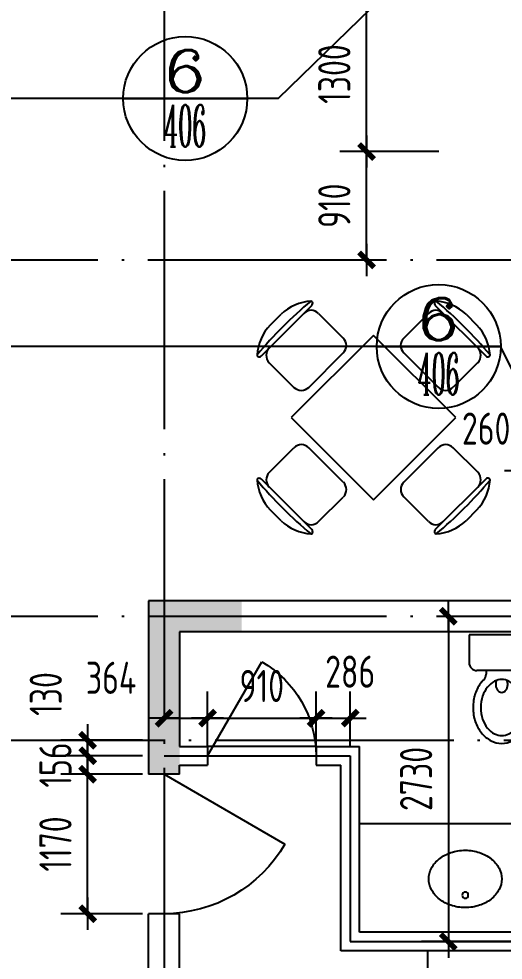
# Model space of a CAD drawing. Extents: x -726032 to 135930, y -151624 to 587044.
# Drawn here: x -706352 to -702291, y 501377 to 509276 of the extents above; entities that cross this region are included whole.
import ezdxf
from ezdxf.enums import TextEntityAlignment as Align

# ---------------------------------------------------------------- set-up
doc = ezdxf.new("R2010")
doc.units = 0
doc.header["$LTSCALE"] = 1000
doc.header["$MEASUREMENT"] = 0
doc.linetypes.add('DOTE', pattern=[2.42, 2, -0.2, 0.02, -0.2])
doc.layers.get('0').update_dxf_attribs({"linetype": 'CONTINUOUS'})
doc.layers.get('DEFPOINTS').update_dxf_attribs({"color": 1, "linetype": 'CONTINUOUS'})
for name, color, linetype in [('COLUMN', 170, 'CONTINUOUS'), ('DOTE', 8, 'DOTE'), ('GROUND', 45, 'CONTINUOUS'), ('LVTRY', 6, 'CONTINUOUS'), ('PUB_DIM', 245, 'CONTINUOUS'), ('WALL', 255, 'CONTINUOUS'), ('WINDOW', 155, 'CONTINUOUS'), ('WINDOW_TEXT', 7, 'CONTINUOUS'), ('家具', 252, 'CONTINUOUS'), ('引线', 213, 'CONTINUOUS')]:
    doc.layers.add(name, color=color, linetype=linetype)
doc.styles.add('COMP', font='COMPLEX', dxfattribs={"bigfont": 'hztxt'})
doc.styles.add('DIM_FONT', font='isocp.shx', dxfattribs={"width": 0.8})
doc.styles.add('SIMPLEX', font='SIMPLEX.SHX')
doc.dimstyles.new('DIMA', dxfattribs={"dimtxt": 300, "dimasz": 1, "dimexe": 250, "dimexo": 300, "dimgap": 150, "dimtad": 1, "dimdec": 0, "dimzin": 0, "dimdsep": 46, "dimtxsty": 'DIM_FONT', "dimcen": 0.09, "dimse1": 1, "dimclrt": 142, "dimadec": 0, "dimazin": 0, "dimtfac": 1, "dimtdec": 0, "dimtix": 1, "dimtmove": 2, "dimatfit": 3, "dimfxl": 1, "dimtolj": 1, "dimtzin": 0, "dimarcsym": 0})
doc.dimstyles.new('DIMB', dxfattribs={"dimtxt": 300, "dimasz": 1, "dimexe": 250, "dimexo": 300, "dimgap": 150, "dimtad": 1, "dimdec": 0, "dimzin": 0, "dimdsep": 46, "dimtxsty": 'DIM_FONT', "dimcen": 0.09, "dimse2": 1, "dimclrt": 142, "dimadec": 0, "dimazin": 0, "dimtfac": 1, "dimtdec": 0, "dimtix": 1, "dimtmove": 2, "dimatfit": 3, "dimfxl": 1, "dimtolj": 1, "dimtzin": 0, "dimarcsym": 0})
doc.dimstyles.new('DIMN', dxfattribs={"dimtxt": 300, "dimasz": 1, "dimexe": 250, "dimexo": 300, "dimgap": 150, "dimtad": 1, "dimdec": 0, "dimzin": 0, "dimdsep": 46, "dimtxsty": 'DIM_FONT', "dimcen": 0.09, "dimclrt": 142, "dimadec": 0, "dimazin": 0, "dimtfac": 1, "dimtdec": 0, "dimtix": 1, "dimtmove": 2, "dimatfit": 3, "dimfxl": 1, "dimtolj": 1, "dimtzin": 0, "dimarcsym": 0})

# ---------------------------------------------------------------- blocks, each defined once
blk = doc.blocks.new('_DIMX')
blk.add_line((-150, 0), (150, 0))
at = {"const_width": 50}
blk.add_lwpolyline([(-70, -70), (70, 70)], dxfattribs=at)
blk = doc.blocks.new('*D946')
at = {"layer": 'DEFPOINTS', "color": 0, "transparency": 16777216}
for p in [(-702143.9, 506673.9), (-701883.9, 506673.9), (-701883.9, 505486.3)]:
    blk.add_point(p, dxfattribs=at)
at = {"layer": 'PUB_DIM', "color": 0, "lineweight": -2, "transparency": 16777216}
for p, q in [((-702143.9, 506403.9), (-702143.9, 505261.3)), ((-702144.8, 505486.3), (-702145.7, 505486.3)), ((-702143.9, 505486.3), (-701883.9, 505486.3)), ((-701883, 505486.3), (-701882.1, 505486.3))]:
    blk.add_line(p, q, dxfattribs=at)
at = {"layer": 'PUB_DIM', "color": 0, "lineweight": -2, "transparency": 16777216, "xscale": 0.9, "yscale": 0.9, "zscale": 0.9}
blk.add_blockref('_DIMX', (-702143.9, 505486.3), dxfattribs=at)
at = {"layer": 'PUB_DIM', "color": 0, "lineweight": -2, "transparency": 16777216, "xscale": 0.9, "yscale": 0.9, "zscale": 0.9, "rotation": 180}
blk.add_blockref('_DIMX', (-701883.9, 505486.3), dxfattribs=at)
at = {"layer": 'PUB_DIM', "color": 142, "transparency": 16777216, "insert": (-702433.9, 505837.3), "char_height": 270, "attachment_point": 5, "style": 'DIM_FONT'}
blk.add_mtext('\\A1;260', dxfattribs=at)
blk = doc.blocks.new('*D2219')
at = {"layer": 'DEFPOINTS', "color": 0, "transparency": 16777216}
for p in [(-703436.6, 508162.4), (-702560, 508162.4), (-702560, 507252.4)]:
    blk.add_point(p, dxfattribs=at)
at = {"layer": 'PUB_DIM', "color": 0, "lineweight": -2, "transparency": 16777216}
for p, q in [((-702830, 508162.4), (-703661.6, 508162.4)), ((-703436.6, 507253.3), (-703436.6, 508161.5))]:
    blk.add_line(p, q, dxfattribs=at)
at = {"layer": 'PUB_DIM', "color": 0, "lineweight": -2, "transparency": 16777216, "xscale": 0.9, "yscale": 0.9, "zscale": 0.9}
for p, rotation in [((-703436.6, 508162.4), 90), ((-703436.6, 507252.4), 270)]:
    blk.add_blockref('_DIMX', p, dxfattribs=dict(at, rotation=rotation))
at = {"layer": 'PUB_DIM', "color": 142, "transparency": 16777216, "insert": (-703706.6, 507707.4), "char_height": 270, "attachment_point": 5, "rotation": 90, "style": 'DIM_FONT'}
blk.add_mtext('\\A1;910', dxfattribs=at)
blk = doc.blocks.new('*D2220')
at = {"layer": 'DEFPOINTS', "color": 0, "transparency": 16777216}
for p in [(-703859.8, 503407.6), (-704769.8, 502896.7), (-703859.8, 502896.7)]:
    blk.add_point(p, dxfattribs=at)
at = {"layer": 'PUB_DIM', "color": 0, "lineweight": -2, "transparency": 16777216}
for p, q in [((-703859.8, 503166.7), (-703859.8, 503632.6)), ((-704768.9, 503407.6), (-703860.7, 503407.6))]:
    blk.add_line(p, q, dxfattribs=at)
at = {"layer": 'PUB_DIM', "color": 0, "lineweight": -2, "transparency": 16777216, "xscale": 0.9, "yscale": 0.9, "zscale": 0.9, "rotation": 180}
blk.add_blockref('_DIMX', (-704769.8, 503407.6), dxfattribs=at)
at = {"layer": 'PUB_DIM', "color": 0, "lineweight": -2, "transparency": 16777216, "xscale": 0.9, "yscale": 0.9, "zscale": 0.9}
blk.add_blockref('_DIMX', (-703859.8, 503407.6), dxfattribs=at)
at = {"layer": 'PUB_DIM', "color": 142, "transparency": 16777216, "insert": (-704314.8, 503677.6), "char_height": 270, "attachment_point": 5, "style": 'DIM_FONT'}
blk.add_mtext('\\A1;910', dxfattribs=at)
blk = doc.blocks.new('*D2221')
at = {"layer": 'DEFPOINTS', "color": 0, "transparency": 16777216}
for p in [(-703573.8, 503407.6), (-703859.8, 502896.7), (-703573.8, 502896.7)]:
    blk.add_point(p, dxfattribs=at)
at = {"layer": 'PUB_DIM', "color": 0, "lineweight": -2, "transparency": 16777216}
for p, q in [((-703573.8, 503166.7), (-703573.8, 503632.6)), ((-703858.9, 503407.6), (-703574.7, 503407.6))]:
    blk.add_line(p, q, dxfattribs=at)
at = {"layer": 'PUB_DIM', "color": 0, "lineweight": -2, "transparency": 16777216, "xscale": 0.9, "yscale": 0.9, "zscale": 0.9, "rotation": 180}
blk.add_blockref('_DIMX', (-703859.8, 503407.6), dxfattribs=at)
at = {"layer": 'PUB_DIM', "color": 0, "lineweight": -2, "transparency": 16777216, "xscale": 0.9, "yscale": 0.9, "zscale": 0.9}
blk.add_blockref('_DIMX', (-703573.8, 503407.6), dxfattribs=at)
at = {"layer": 'PUB_DIM', "color": 142, "transparency": 16777216, "insert": (-703573.9, 503797.6), "char_height": 270, "attachment_point": 5, "style": 'DIM_FONT'}
blk.add_mtext('\\A1;286', dxfattribs=at)
blk = doc.blocks.new('M_C31TFZ')
for p, q in [((-728.8, 395.1), (-403.6, 720.3)), ((-359.4, 669.1), (-200.3, 510)), ((348.5, 669.3), (189.4, 510.2)), ((392.7, 720.5), (717.9, 395.3)), ((-672, 593.4), (-601.9, 663.5)), ((591, 663.6), (661.1, 593.5)), ((-5.3, 527.4), (-535.7, -3)), ((525, -3), (-5.3, 527.4)), ((-423, 191.8), (-200.3, 414.5)), ((189.4, 414.7), (412.1, 192)), ((-677.6, 350.9), (-518.5, 191.8)), ((666.7, 351.1), (507.6, 192)), ((-535.7, -3), (-5.3, -533.3)), ((-5.3, -533.3), (525, -3)), ((-677.4, -357), (-518.3, -197.9)), ((-200.1, -420.6), (-422.8, -197.9)), ((412.3, -197.7), (189.6, -420.4)), ((666.9, -356.8), (507.8, -197.7)), ((-403.4, -726.5), (-728.6, -401.2)), ((718.1, -401), (392.9, -726.3)), ((-359.2, -675.2), (-200.1, -516.1)), ((348.7, -675), (189.6, -515.9)), ((-601.7, -669.6), (-671.8, -599.5)), ((661.3, -599.3), (591.2, -669.4))]:
    blk.add_line(p, q)
for centre, radius, start, end in [((1327.3, -1335.8), 2712.7, 129.8023, 140.1977), ((-385.7, 433.5), 315.6, 94.27346, 133.23486), ((-408.5, 738.3), 10, 22.33001, 94.27346), ((-417.7, 734.5), 20, 315, 22.33001), ((406.8, 734.7), 20, 157.66999, 225), ((397.6, 738.5), 10, 85.72654, 157.66999), ((-1338.2, -1335.6), 2712.7, 39.8023, 50.1977), ((374.8, 433.7), 315.6, 46.76514, 85.72654), ((-407.1, 621.3), 67.5, 45, 135), ((396.2, 621.5), 67.5, 45, 135), ((-442, 377.2), 315.6, 136.76514, 175.72654), ((431.2, 377.4), 315.6, 4.27346, 43.23486), ((-248, 462.2), 67.5, 315, 45), ((237.1, 462.4), 67.5, 135, 225), ((-629.8, 398.6), 67.5, 135, 225), ((619, 398.8), 67.5, 315, 45), ((-746.8, 399.9), 10, 175.72654, 247.66999), ((-743, 409.2), 20, 247.66999, 315), ((732.1, 409.4), 20, 225, 292.33001), ((735.9, 400.1), 10, 292.33001, 4.27346), ((-470.7, 239.5), 67.5, 225, 315), ((459.9, 239.7), 67.5, 225, 315), ((-470.5, -245.6), 67.5, 45, 135), ((460.1, -245.4), 67.5, 45, 135), ((-629.6, -404.7), 67.5, 135, 225), ((619.2, -404.5), 67.5, 315, 45), ((-746.6, -406.1), 10, 112.33001, 184.27346), ((-441.8, -383.3), 315.6, 184.27346, 223.23486), ((1327.5, 1329.7), 2712.7, 219.8023, 230.1977), ((-742.8, -415.3), 20, 45, 112.33001), ((-247.8, -468.4), 67.5, 315, 45), ((237.3, -468.2), 67.5, 135, 225), ((-1338, 1329.9), 2712.7, 309.8023, 320.1977), ((431.3, -383.1), 315.6, 316.76514, 355.72654), ((732.3, -415.1), 20, 67.66999, 135), ((736.1, -405.9), 10, 355.72654, 67.66999), ((-385.5, -439.7), 315.6, 226.76514, 265.72654), ((-406.9, -627.5), 67.5, 225, 315), ((-417.5, -740.6), 20, 337.66999, 45), ((396.4, -627.3), 67.5, 225, 315), ((407, -740.4), 20, 135, 202.33001), ((375, -439.5), 315.6, 274.27346, 313.23486), ((-408.3, -744.4), 10, 265.72654, 337.66999), ((397.8, -744.2), 10, 202.33001, 274.27346)]:
    blk.add_arc(centre, radius, start, end)
at = {"width": 0.8, "flags": 9}
for tag in ['XSIZE', 'YSIZE']:
    blk.add_attdef(tag, (0, 0), '', height=0.5, dxfattribs=at)
blk = doc.blocks.new('*D2223')
at = {"layer": 'DEFPOINTS', "color": 0, "transparency": 16777216}
for p in [(-703436.6, 509462.4), (-702560, 509462.4), (-702560, 508162.4)]:
    blk.add_point(p, dxfattribs=at)
at = {"layer": 'PUB_DIM', "color": 0, "lineweight": -2, "transparency": 16777216}
for p, q in [((-702830, 509462.4), (-703661.6, 509462.4)), ((-703436.6, 508163.3), (-703436.6, 509461.5))]:
    blk.add_line(p, q, dxfattribs=at)
at = {"layer": 'PUB_DIM', "color": 0, "lineweight": -2, "transparency": 16777216, "xscale": 0.9, "yscale": 0.9, "zscale": 0.9}
for p, rotation in [((-703436.6, 509462.4), 90), ((-703436.6, 508162.4), 270)]:
    blk.add_blockref('_DIMX', p, dxfattribs=dict(at, rotation=rotation))
at = {"layer": 'PUB_DIM', "color": 142, "transparency": 16777216, "insert": (-703706.6, 508812.4), "char_height": 270, "attachment_point": 5, "rotation": 90, "style": 'DIM_FONT'}
blk.add_mtext('\\A1;1300', dxfattribs=at)
blk = doc.blocks.new('_DBLK')
blk.add_line((-0.5, 0), (0, -0.866))
blk.add_arc((-0.5, 0), 1, 300, 0)
at = {"layer": 'WINDOW_TEXT', "style": 'SIMPLEX', "flags": 9}
blk.add_attdef('A', text='', height=1, dxfattribs=at).set_placement((0, 1.5), align=Align.MIDDLE)
blk = doc.blocks.new('*D2225')
at = {"layer": 'DEFPOINTS', "color": 0, "transparency": 16777216}
for p in [(-704769.8, 503407.6), (-705133.8, 502896.7), (-704769.8, 502896.7)]:
    blk.add_point(p, dxfattribs=at)
at = {"layer": 'PUB_DIM', "color": 0, "lineweight": -2, "transparency": 16777216}
for p, q in [((-704769.8, 503166.7), (-704769.8, 503632.6)), ((-705132.9, 503407.6), (-704770.7, 503407.6))]:
    blk.add_line(p, q, dxfattribs=at)
at = {"layer": 'PUB_DIM', "color": 0, "lineweight": -2, "transparency": 16777216, "xscale": 0.9, "yscale": 0.9, "zscale": 0.9, "rotation": 180}
blk.add_blockref('_DIMX', (-705133.8, 503407.6), dxfattribs=at)
at = {"layer": 'PUB_DIM', "color": 0, "lineweight": -2, "transparency": 16777216, "xscale": 0.9, "yscale": 0.9, "zscale": 0.9}
blk.add_blockref('_DIMX', (-704769.8, 503407.6), dxfattribs=at)
at = {"layer": 'PUB_DIM', "color": 142, "transparency": 16777216, "insert": (-705578.2, 503746.1), "char_height": 270, "attachment_point": 5, "style": 'DIM_FONT'}
blk.add_mtext('\\A1;364', dxfattribs=at)
blk = doc.blocks.new('_INDEX')
blk.add_line((-0.5, 0), (0.5, 0))
blk.add_circle((0, 0), 0.5)
at = {"style": 'COMP'}
for tag, width, p, p2 in [('1', 2.333333, (-0.17, 0.05), (0.17, 0.05)), ('-', 1.166667, (-0.17, -0.39), (0.17, -0.39))]:
    blk.add_attdef(tag, text='', height=0.34, dxfattribs=dict(at, width=width)).set_placement(p, p2, align=Align.FIT)
blk = doc.blocks.new('_LV5')
for p, q in [((210.1, 0), (-210.1, 0)), ((-210.1, 0), (-210.1, -180)), ((210.1, -180), (210.1, 0)), ((160.1, -230), (-160.1, -230)), ((-101.4, -230), (-101.4, -254.3)), ((101.4, -230), (101.4, -254.1))]:
    blk.add_line(p, q)
blk.add_lwpolyline([(-135.1, -469.4, 0.080312), (-123, -544.2, 0.089014), (-91.8, -601.5, 0.104918), (-45.6, -639.3, 0.119812), (0.1, -650.4, 0.119812), (45.8, -639.3, 0.104918), (92, -601.5, 0.089014), (123.2, -544.2, 0.080312), (135.3, -469.4, 0.080312), (123.2, -394.6, 0.089014), (92, -337.3, 0.104918), (45.8, -299.5, 0.119812), (0.1, -288.4, 0.119812), (-45.6, -299.5, 0.104918), (-91.8, -337.3, 0.089014), (-123, -394.6, 0.080312)], format="xyb", close=True)
for points in [[(-38.7, -318.5, 0.073567), (-35.6, -339.5, 0.084454), (-27.4, -356, 0.10642), (-14.1, -367.8, 0.129709), (0, -371.5, 0.129709), (14.1, -367.8, 0.10642), (27.4, -356, 0.084454), (35.6, -339.5, 0.073567), (38.7, -318.5, 0.073567), (35.6, -297.5, 0.014016), (34.7, -294.6, 0.10642)], [(-34.7, -294.7, 0.013578), (-35.6, -297.5, 0.073567), (-38.7, -318.5, 0.073567)]]:
    blk.add_lwpolyline(points, format="xyb")
for centre, radius, start, end in [((-160.1, -180), 50, 180, 270), ((160.1, -180), 50, 270, 0), ((20.4, -427.3), 193.8, 134.81437, 141.28635), ((-151.4, -254.3), 50, 314.81437, 0), ((151.4, -254.1), 50, 180, 225.25549), ((-20.2, -427.3), 193.8, 38.71365, 45.25549), ((52.2, -452.8), 234.6, 141.28635, 161.63333), ((-52, -452.8), 234.6, 18.36667, 38.71365), ((102.3, -469.4), 287.4, 161.63333, 180), ((-102.1, -469.4), 287.4, 0, 18.36667), ((102.3, -469.4), 287.4, 180, 198.36667), ((-102.1, -469.4), 287.4, 341.63333, 0), ((52.2, -486), 234.6, 198.36667, 218.71365), ((-52, -486), 234.6, 321.28635, 341.63333), ((20.4, -511.6), 193.8, 218.71365, 242.67141), ((-20.2, -511.6), 193.8, 297.32859, 321.28635), ((0.1, -550.8), 149.6, 242.67141, 270), ((0.1, -550.8), 149.6, 270, 297.32859)]:
    blk.add_arc(centre, radius, start, end)
blk = doc.blocks.new('_LV4')
blk.add_lwpolyline([(0, -520, 0.078966), (92.3, -505.3, 0.088152), (166.2, -465.8, 0.105269), (218.1, -403.4, 0.121685), (235, -335, 0.121685), (218.1, -266.6, 0.105269), (166.2, -204.2, 0.088152), (92.3, -164.7, 0.078966), (0, -150, 0.078966), (-92.3, -164.7, 0.088152), (-166.2, -204.2, 0.105269), (-218.1, -266.6, 0.121685), (-235, -335, 0.121685), (-218.1, -403.4, 0.105269), (-166.2, -465.8, 0.088152), (-92.3, -505.3, 0.078966)], format="xyb", close=True)
blk.add_circle((0, -230), 20)
blk = doc.blocks.new('*D2227')
at = {"layer": 'DEFPOINTS', "color": 0, "transparency": 16777216}
for p in [(-701883.9, 504262.4), (-702750.9, 501532.4), (-701883.9, 501532.4)]:
    blk.add_point(p, dxfattribs=at)
at = {"layer": 'PUB_DIM', "color": 0, "lineweight": -2, "transparency": 16777216}
for p, q in [((-702750.9, 504261.5), (-702750.9, 501533.3)), ((-702153.9, 501532.4), (-702975.9, 501532.4))]:
    blk.add_line(p, q, dxfattribs=at)
at = {"layer": 'PUB_DIM', "color": 0, "lineweight": -2, "transparency": 16777216, "xscale": 0.9, "yscale": 0.9, "zscale": 0.9}
for p, rotation in [((-702750.9, 504262.4), 90), ((-702750.9, 501532.4), 270)]:
    blk.add_blockref('_DIMX', p, dxfattribs=dict(at, rotation=rotation))
at = {"layer": 'PUB_DIM', "color": 142, "transparency": 16777216, "insert": (-703020.9, 502897.4), "char_height": 270, "attachment_point": 5, "rotation": 90, "style": 'DIM_FONT'}
blk.add_mtext('\\A1;2730', dxfattribs=at)
blk = doc.blocks.new('*D2232')
at = {"layer": 'DEFPOINTS', "color": 0, "transparency": 16777216}
for p in [(-705774.7, 503092.4), (-705044.5, 503092.4), (-705044.5, 502936.4)]:
    blk.add_point(p, dxfattribs=at)
at = {"layer": 'PUB_DIM', "color": 0, "lineweight": -2, "transparency": 16777216}
for p, q in [((-705314.5, 503092.4), (-705999.7, 503092.4)), ((-705774.7, 503093.3), (-705774.7, 503094.2)), ((-705774.7, 502936.4), (-705774.7, 503092.4)), ((-705774.7, 502935.5), (-705774.7, 502934.6))]:
    blk.add_line(p, q, dxfattribs=at)
at = {"layer": 'PUB_DIM', "color": 0, "lineweight": -2, "transparency": 16777216, "xscale": 0.9, "yscale": 0.9, "zscale": 0.9}
for p, rotation in [((-705774.7, 503092.4), 270), ((-705774.7, 502936.4), 90)]:
    blk.add_blockref('_DIMX', p, dxfattribs=dict(at, rotation=rotation))
at = {"layer": 'PUB_DIM', "color": 142, "transparency": 16777216, "insert": (-706044.7, 503014.4), "char_height": 270, "attachment_point": 5, "rotation": 90, "style": 'DIM_FONT'}
blk.add_mtext('\\A1;156', dxfattribs=at)
blk = doc.blocks.new('*D970')
at = {"layer": 'DEFPOINTS', "color": 0, "transparency": 16777216}
for p in [(-705774.7, 503222.4), (-705044.5, 503222.4), (-705044.5, 503092.4)]:
    blk.add_point(p, dxfattribs=at)
at = {"layer": 'PUB_DIM', "color": 0, "lineweight": -2, "transparency": 16777216}
for p, q in [((-705314.5, 503222.4), (-705999.7, 503222.4)), ((-705774.7, 503223.3), (-705774.7, 503224.2)), ((-705774.7, 503092.4), (-705774.7, 503222.4)), ((-705314.5, 503092.4), (-705999.7, 503092.4)), ((-705774.7, 503091.5), (-705774.7, 503090.6))]:
    blk.add_line(p, q, dxfattribs=at)
at = {"layer": 'PUB_DIM', "color": 0, "lineweight": -2, "transparency": 16777216, "xscale": 0.9, "yscale": 0.9, "zscale": 0.9}
for p, rotation in [((-705774.7, 503222.4), 270), ((-705774.7, 503092.4), 90)]:
    blk.add_blockref('_DIMX', p, dxfattribs=dict(at, rotation=rotation))
at = {"layer": 'PUB_DIM', "color": 142, "transparency": 16777216, "insert": (-706125.7, 503610.3), "char_height": 270, "attachment_point": 5, "rotation": 90, "style": 'DIM_FONT'}
blk.add_mtext('\\A1;130', dxfattribs=at)
blk = doc.blocks.new('*D972')
at = {"layer": 'DEFPOINTS', "color": 0, "transparency": 16777216}
for p in [(-705774.7, 502936.4), (-705044.5, 502936.4), (-705044.5, 501766.4)]:
    blk.add_point(p, dxfattribs=at)
at = {"layer": 'PUB_DIM', "color": 0, "lineweight": -2, "transparency": 16777216}
for p, q in [((-705314.5, 502936.4), (-705999.7, 502936.4)), ((-705774.7, 501767.3), (-705774.7, 502935.5)), ((-705314.5, 501766.4), (-705999.7, 501766.4))]:
    blk.add_line(p, q, dxfattribs=at)
at = {"layer": 'PUB_DIM', "color": 0, "lineweight": -2, "transparency": 16777216, "xscale": 0.9, "yscale": 0.9, "zscale": 0.9}
for p, rotation in [((-705774.7, 502936.4), 90), ((-705774.7, 501766.4), 270)]:
    blk.add_blockref('_DIMX', p, dxfattribs=dict(at, rotation=rotation))
at = {"layer": 'PUB_DIM', "color": 142, "transparency": 16777216, "insert": (-706044.7, 502351.4), "char_height": 270, "attachment_point": 5, "rotation": 90, "style": 'DIM_FONT'}
blk.add_mtext('\\A1;1170', dxfattribs=at)

msp = doc.modelspace()

# ---------------------------------------------------------------- linework, layer by layer
at = {"layer": 'COLUMN'}
for points in [[(-705263.9, 504392.4), (-705263.9, 502936.4), (-705003.9, 504132.4), (-705003.9, 502936.4)], [(-705263.9, 504392.4), (-705003.9, 504132.4), (-704483.9, 504392.4), (-704483.9, 504132.4)]]:
    msp.add_solid(points, dxfattribs=at)
at = {"layer": 'DOTE'}
for p, q in [((-705133.9, 522352), (-705133.9, 491880.4)), ((-712529.2, 507252.4), (-642897.4, 507252.4)), ((-712529.2, 504262.4), (-642897.4, 504262.4)), ((-711965.6, 503222.4), (-642897.4, 503222.4)), ((-705133.9, 503092.4), (-703573.9, 503092.4)), ((-703573.9, 503092.4), (-703573.9, 501532.4)), ((-703573.9, 501532.4), (-697333.9, 501532.4))]:
    msp.add_line(p, q, dxfattribs=at)
at = {"layer": 'GROUND'}
msp.add_line((-703859.9, 503170.4), (-704769.9, 503170.4), dxfattribs=at)
at = {"layer": 'LVTRY'}
msp.add_line((-701541.5, 502520.4), (-703495.9, 502520.4), dxfattribs=at)
at = {"layer": 'WALL'}
for p, q in [((-702013.9, 504392.4), (-705263.9, 504392.4)), ((-705263.9, 504392.4), (-705263.9, 502936.4)), ((-700583.9, 504132.4), (-705003.9, 504132.4)), ((-705003.9, 504132.4), (-705003.9, 503170.4)), ((-705003.9, 503170.4), (-704769.9, 503170.4)), ((-704769.9, 503170.4), (-704769.9, 503014.4)), ((-703859.9, 503170.4), (-703495.9, 503170.4)), ((-703859.9, 503170.4), (-703859.9, 503014.4)), ((-703495.9, 501610.4), (-703495.9, 503170.4)), ((-705003.9, 502936.4), (-705003.9, 503014.4)), ((-705003.9, 503014.4), (-704769.9, 503014.4)), ((-703859.9, 503014.4), (-703651.9, 503014.4)), ((-703651.9, 501454.4), (-703651.9, 503014.4)), ((-705003.9, 502936.4), (-705263.9, 502936.4)), ((-705263.9, 500830.4), (-705263.9, 501766.4)), ((-705003.9, 501766.4), (-705263.9, 501766.4)), ((-705003.9, 495578.4), (-705003.9, 501766.4)), ((-700583.9, 501610.4), (-703495.9, 501610.4)), ((-700583.9, 501454.4), (-703651.9, 501454.4))]:
    msp.add_line(p, q, dxfattribs=at)
at = {"layer": '家具'}
msp.add_line((-702923.8, 500739.4), (-702923.8, 501454.4), dxfattribs=at)
at = {"layer": '引线'}
for points in [[(-702819.9, 509930.3), (-704176.6, 508607.3), (-709323.6, 508607.3)], [(-700999.9, 503911.4), (-702313.6, 506526.2), (-706616.2, 506526.2)]]:
    msp.add_lwpolyline(points, dxfattribs=at)

# ---------------------------------------------------------------- block references
at = {"layer": 'LVTRY', "xscale": 1.299999999999272, "yscale": 1.299999999999272, "zscale": 1.299999999999272}
msp.add_blockref('_LV5', (-702303.3, 504106.4), dxfattribs=at)
at = {"layer": 'LVTRY', "xscale": -1.299999999999272, "yscale": 1.30000000000291, "zscale": 1.3, "rotation": 180}
msp.add_blockref('_LV4', (-702609.3, 501623), dxfattribs=at)
at = {"layer": 'WINDOW', "xscale": 910, "yscale": -910, "zscale": 910}
msp.add_blockref('_DBLK', (-704314.9, 503092.4), dxfattribs=at)
at = {"layer": 'WINDOW', "xscale": 1170, "yscale": -1170, "zscale": 1170, "rotation": 270}
msp.add_blockref('_DBLK', (-705133.9, 502351.4), dxfattribs=at)
at = {"layer": '家具', "xscale": 1.299999999999377, "yscale": 1.299999999999377, "zscale": 1.299999999999377, "rotation": 180.0000229272087}
msp.add_blockref('M_C31TFZ', (-703385, 505926.5), dxfattribs=at)
at = {"layer": '引线'}
ref = msp.add_blockref('_INDEX', (-704956.6, 508607.3), dxfattribs=dict(at, xscale=1040, yscale=1040, zscale=1040))
ref.add_attrib('1', '6', dxfattribs={"layer": '0', "height": 353.6, "style": 'COMP', "width": 1.5}).set_placement((-705133.4, 508659.3), (-704779.8, 508659.3), align=Align.FIT)
ref.add_attrib('-', '406', dxfattribs={"layer": '0', "height": 353.6, "style": 'COMP', "width": 0.381818}).set_placement((-705133.4, 508201.7), (-704779.8, 508201.7), align=Align.FIT)
ref = msp.add_blockref('_INDEX', (-702831.6, 506526.2), dxfattribs=dict(at, xscale=1040, yscale=1040, zscale=1040))
ref.add_attrib('1', '6', dxfattribs={"layer": '0', "height": 353.6, "style": 'COMP', "width": 1.5}).set_placement((-703008.4, 506578.2), (-702654.8, 506578.2), align=Align.FIT)
ref.add_attrib('-', '406', dxfattribs={"layer": '0', "height": 353.6, "style": 'COMP', "width": 0.381818}).set_placement((-703008.4, 506120.6), (-702654.8, 506120.6), align=Align.FIT)

# ---------------------------------------------------------------- dimensions: what is measured, and where the dimension line sits
at = {"layer": 'PUB_DIM'}
for p1, p2, distance, dimstyle, picture, middle in [((-702560, 508162.4), (-702560, 509462.4), 876.7, 'DIMA', '*D2223', (-703706.6, 508812.4)), ((-702560, 507252.4), (-702560, 508162.4), 876.7, 'DIMA', '*D2219', (-703706.6, 507707.4)), ((-704769.8, 502896.7), (-703859.8, 502896.7), 510.9, 'DIMA', '*D2220', (-704314.8, 503677.6)), ((-705044.5, 502936.4), (-705044.5, 503092.4), 730.2, 'DIMA', '*D2232', (-706044.7, 503014.4)), ((-705044.5, 501766.4), (-705044.5, 502936.4), 730.2, 'DIMN', '*D972', (-706044.7, 502351.4))]:
    dim = msp.add_aligned_dim(p1=p1, p2=p2, distance=distance, dimstyle=dimstyle, override={"dimscale": 0.9, "dimblk1": '_DIMX', "dimblk2": '_DIMX', "dimsah": 1}, dxfattribs=at)
    dim.commit()
    dim.dimension.update_dxf_attribs({"geometry": picture, "text_midpoint": middle})
dim = msp.add_linear_dim(base=(-701883.9, 505486.3), p1=(-702143.9, 506673.9), p2=(-701883.9, 506673.9), dimstyle='DIMB', override={"dimscale": 0.9, "dimblk1": '_DIMX', "dimblk2": '_DIMX', "dimsah": 1}, dxfattribs=at)
dim.commit()
dim.dimension.update_dxf_attribs({"geometry": '*D946', "text_midpoint": (-702433.9, 505837.3), "dimtype": 160})
dim = msp.add_linear_dim(base=(-702750.9, 501532.4), p1=(-701883.9, 504262.4), p2=(-701883.9, 501532.4), angle=90, dimstyle='DIMA', override={"dimscale": 0.9, "dimblk1": '_DIMX', "dimblk2": '_DIMX', "dimsah": 1}, dxfattribs=at)
dim.commit()
dim.dimension.update_dxf_attribs({"geometry": '*D2227', "text_midpoint": (-703020.9, 502897.4)})
for base, p1, p2, angle, dimstyle, picture, middle in [((-703573.8, 503407.6), (-703859.8, 502896.7), (-703573.8, 502896.7), 0, 'DIMA', '*D2221', (-703573.9, 503797.6)), ((-705774.7, 503222.4), (-705044.5, 503092.4), (-705044.5, 503222.4), 90, 'DIMN', '*D970', (-706125.7, 503610.3)), ((-704769.8, 503407.6), (-705133.8, 502896.7), (-704769.8, 502896.7), 0, 'DIMA', '*D2225', (-705578.2, 503746.1))]:
    dim = msp.add_linear_dim(base=base, p1=p1, p2=p2, angle=angle, dimstyle=dimstyle, override={"dimscale": 0.9, "dimblk1": '_DIMX', "dimblk2": '_DIMX', "dimsah": 1}, dxfattribs=at)
    dim.commit()
    dim.dimension.update_dxf_attribs({"geometry": picture, "text_midpoint": middle, "dimtype": 161})

doc.saveas('drawing.dxf')
